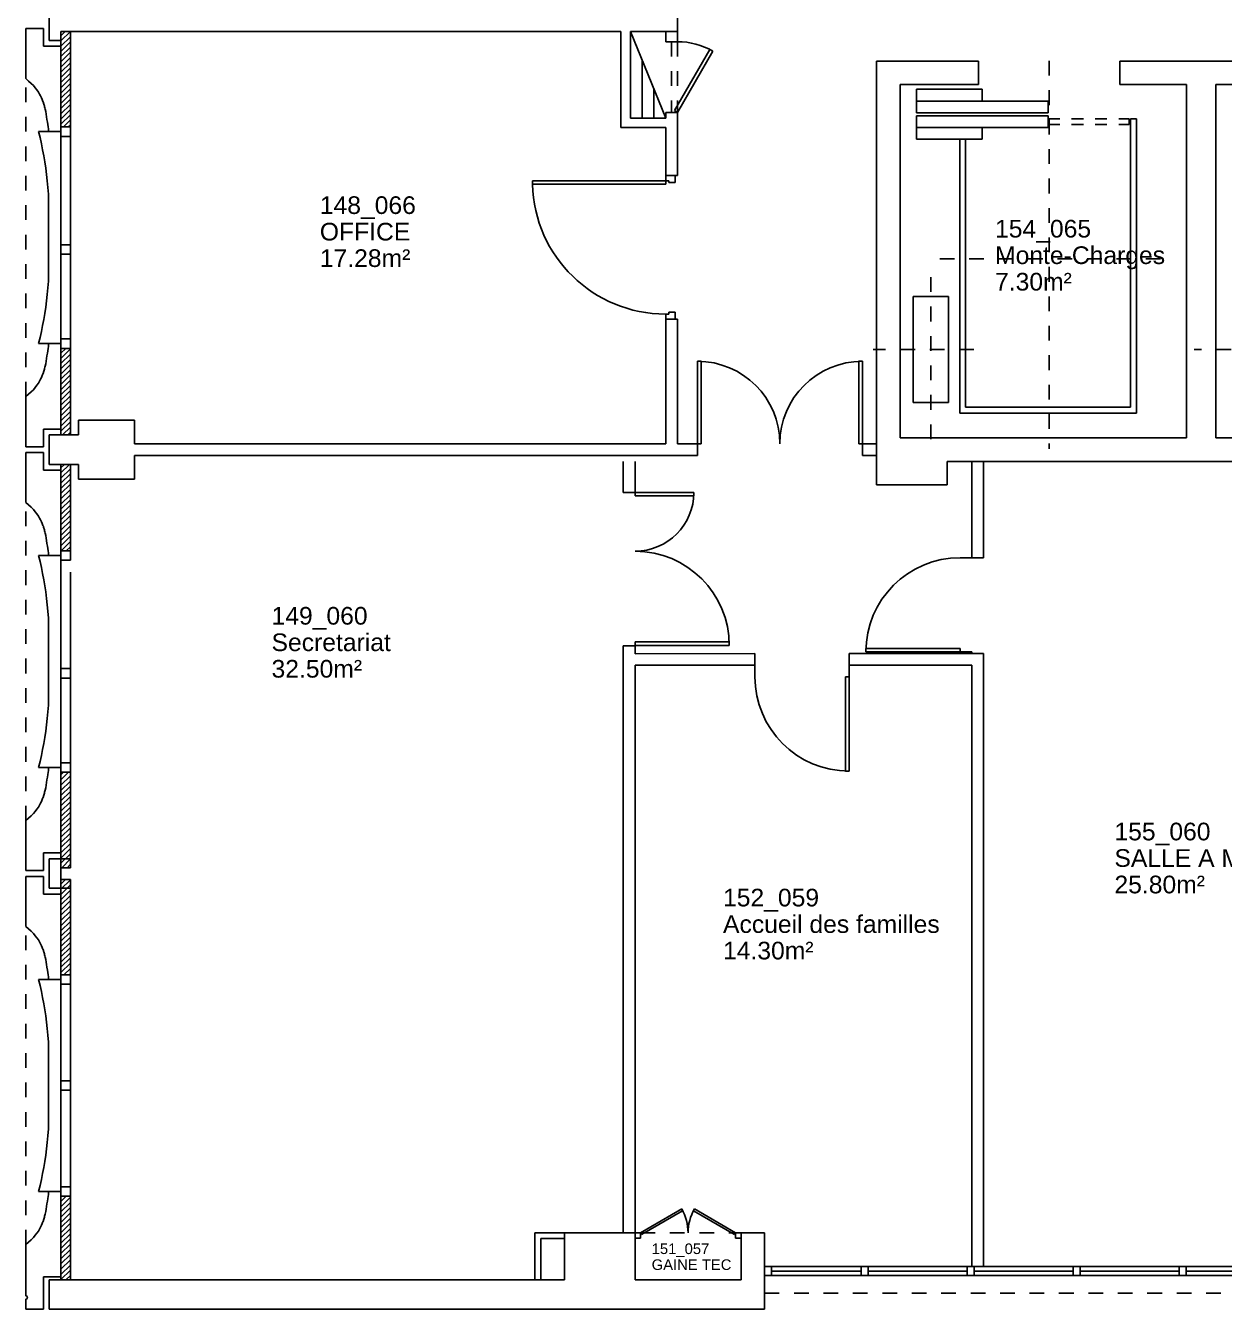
# Model space of a CAD drawing. Header units: millimetres. Extents: x -3.6 to 68.3, y -13.9 to 59.5.
# Drawn here: x 0 to 10.18, y 0 to 10.9 of the extents above; entities that cross this region are included whole.
import ezdxf

# ---------------------------------------------------------------- set-up
doc = ezdxf.new("R2010")
doc.units = ezdxf.units.MM
doc.linetypes.add('CACHÉ', pattern=[0.25, 0.125, -0.125])
doc.linetypes.add('POINTILLÉS', pattern=[0.1, 0.05, -0.05])
for name, color, linetype in [('002 poteaux', 7, 'Continuous'), ('003 murs porteurs', 7, 'Continuous'), ('003 porte', 7, 'Continuous'), ('004 cloisons', 7, 'Continuous'), ('004 isolation', 8, 'Continuous'), ('005 Portes', 7, 'Continuous'), ('007 Fenêtre', 7, 'Continuous'), ('A_Etiqu_Local', 7, 'Continuous')]:
    doc.layers.add(name, color=color, linetype=linetype)
doc.styles.add('Attribut', font='arial.ttf')

# ---------------------------------------------------------------- blocks, each defined once
blk = doc.blocks.new('A_Etiqu_Local')
at = {"style": 'Attribut', "flags": 1}
for tag, p in [('CODE_HOPITAL', (-0.446, 1.632)), ('CODE_SITE', (-0.446, 1.407)), ('CODE_BATIMENT', (-0.446, 1.182)), ('CODE_SECTEUR', (-0.446, 0.957)), ('CODE_ETAGE', (-0.446, 0.732)), ('NOM_NORMALISE', (-0.446, -0.843)), ('SECTEUR_ACTIVITE', (-0.446, -1.068)), ('SOUS_SECTEUR_ACTIVITE', (-0.446, -1.293)), ('VOLUME', (-0.446, -1.518)), ('SERVICE', (-0.446, -1.743)), ('CODE_UG', (-0.446, -1.968)), ('CODE_UA', (-0.446, -2.193)), ('CODE_POLE', (-0.446, -2.418)), ('OCCUPANT_EXTERNE', (-0.446, -2.643)), ('DISPONIBILITE', (-0.446, -2.868)), ('ACCES_HANDICAPES', (-0.446, -3.093)), ('NATURE_SOL', (-0.446, -3.318)), ('RISQUE_LABORATOIRE', (-0.446, -3.543)), ('AMIANTE', (-0.446, -3.768))]:
    blk.add_attdef(tag, p, '', height=0.15, dxfattribs=at)
at = {"layer": 'A_Etiqu_Local', "style": 'Attribut'}
for tag, p in [('CODE_PIECE', (-0.446, 0.282)), ('NOM_USAGE', (-0.446, 0.057)), ('SURFACE', (-0.446, -0.168))]:
    blk.add_attdef(tag, p, '', height=0.15, dxfattribs=at)

msp = doc.modelspace()

# ---------------------------------------------------------------- linework, layer by layer
at = {"layer": '002 poteaux', "color": 8, "linetype": 'Continuous'}
for p, q in [((0.45, 7.55), (0.45, 7.425)), ((0.925, 7.55), (0.45, 7.55)), ((0.925, 7.35), (0.925, 7.55)), ((0.2, 7.175), (0.2, 7.425)), ((0.2, 7.425), (0.45, 7.425)), ((0.925, 7.05), (0.925, 7.25)), ((0.2, 7.175), (0.45, 7.175)), ((0.45, 7.05), (0.45, 7.175)), ((0.45, 7.05), (0.925, 7.05))]:
    msp.add_line(p, q, dxfattribs=at)
at = {"layer": '003 murs porteurs', "color": 8, "linetype": 'Continuous'}
for p, q in [((0.2, 10.775), (0.2, 11.025)), ((0.3, 10.85), (0.3, 10.775)), ((0.3, 10.775), (0.2, 10.775)), ((7.225, 10.6), (7.225, 7.1)), ((8.092, 10.6), (7.225, 10.6)), ((8.092, 10.4), (8.092, 10.6)), ((10.775, 10.6), (9.292, 10.6)), ((9.292, 10.6), (9.292, 10.4)), ((7.425, 10.4), (7.425, 7.4)), ((8.092, 10.4), (7.425, 10.4)), ((7.565, 10.16), (7.565, 10.36)), ((7.565, 10.36), (8.124, 10.36)), ((8.124, 10.26), (8.124, 10.36)), ((9.858, 10.4), (9.292, 10.4)), ((9.858, 10.4), (9.858, 7.4)), ((10.108, 10.4), (10.108, 7.4)), ((10.775, 10.4), (10.108, 10.4)), ((7.565, 10.26), (8.682, 10.26)), ((8.682, 10.26), (8.682, 10.16)), ((8.682, 10.16), (7.565, 10.16)), ((8.682, 10.135), (7.565, 10.135)), ((7.565, 10.135), (7.565, 9.935)), ((7.565, 10.035), (8.682, 10.035)), ((8.124, 10.035), (8.124, 9.935)), ((8.682, 10.035), (8.682, 10.135)), ((8.682, 10.06), (8.682, 10.11)), ((9.382, 10.06), (9.382, 10.11)), ((9.382, 10.11), (9.432, 10.11)), ((9.382, 10.06), (9.382, 7.66)), ((9.432, 10.11), (9.432, 7.61)), ((7.565, 9.935), (8.124, 9.935)), ((7.932, 9.935), (7.982, 9.935)), ((7.932, 7.61), (7.932, 9.935)), ((7.982, 7.66), (7.982, 9.935)), ((7.536, 7.7), (7.536, 8.6)), ((7.536, 8.6), (7.836, 8.6)), ((7.836, 8.6), (7.836, 7.7)), ((7.836, 7.7), (7.536, 7.7)), ((9.382, 7.66), (7.982, 7.66)), ((9.432, 7.61), (7.932, 7.61)), ((9.858, 7.4), (7.425, 7.4)), ((12.542, 7.4), (10.108, 7.4)), ((7.225, 7.2), (7.225, 7)), ((7.825, 7.2), (7.825, 7)), ((9.725, 7.2), (7.825, 7.2)), ((12.086, 7.2), (9.725, 7.2)), ((7.825, 7), (7.225, 7)), ((0.2, 3.825), (0.3, 3.825)), ((0.2, 3.575), (0.2, 3.825)), ((0.3, 3.575), (0.3, 3.825)), ((0.2, 3.575), (0.2, 3.675)), ((0.2, 3.575), (0.3, 3.575)), ((4.575, 0.65), (4.325, 0.65)), ((4.325, 0.65), (4.325, 0.25)), ((4.375, 0.6), (4.375, 0.25)), ((4.575, 0.6), (4.375, 0.6)), ((5.175, 0.65), (4.575, 0.65)), ((4.575, 0.25), (4.575, 0.65)), ((5.175, 0.25), (5.175, 0.65)), ((6.275, 0.65), (6.075, 0.65)), ((6.075, 0.25), (6.075, 0.65)), ((6.275, 0), (6.275, 0.65)), ((0.2, 0.25), (4.575, 0.25)), ((0.2, 0), (0.2, 0.25)), ((6.075, 0.25), (5.175, 0.25)), ((0.2, 0), (6.275, 0))]:
    msp.add_line(p, q, dxfattribs=at)
at = {"layer": '003 murs porteurs', "color": 8, "linetype": 'CACHÉ'}
for p, q in [((8.692, 10.601), (8.692, 7.306)), ((0, 7.75), (0, 10.45)), ((9.638, 8.92), (7.67, 8.92)), ((7.686, 8.764), (7.686, 7.384)), ((8.053, 8.15), (7.196, 8.15)), ((10.736, 8.15), (9.924, 8.15)), ((0, 4.15), (0, 6.85)), ((0, 0.55), (0, 3.25)), ((6.275, 0.137), (13.275, 0.137))]:
    msp.add_line(p, q, dxfattribs=at)
at = {"layer": '003 murs porteurs', "color": 8, "linetype": 'POINTILLÉS'}
for p, q in [((8.682, 10.11), (9.372, 10.11)), ((8.682, 10.06), (9.372, 10.06)), ((9.372, 10.06), (9.372, 10.11))]:
    msp.add_line(p, q, dxfattribs=at)
at = {"layer": '003 porte', "color": 8, "linetype": 'CACHÉ'}
for p, q in [((5.485, 10.764), (5.485, 10.164)), ((5.535, 10.764), (5.535, 10.164)), ((5.221, 0.65), (6.029, 0.65))]:
    msp.add_line(p, q, dxfattribs=at)
at = {"layer": '003 porte', "color": 8, "linetype": 'Continuous'}
for p, q in [((5.809, 10.699), (5.509, 10.179)), ((5.535, 10.164), (5.835, 10.684)), ((5.835, 10.684), (5.809, 10.699)), ((5.509, 10.179), (5.535, 10.164)), ((5.515, 9.627), (5.435, 9.627)), ((5.435, 9.627), (5.435, 9.583)), ((5.515, 9.627), (5.515, 9.567)), ((5.435, 9.583), (4.303, 9.583)), ((4.303, 9.553), (4.303, 9.583)), ((5.435, 9.553), (4.303, 9.553)), ((5.435, 9.583), (5.463, 9.583)), ((5.435, 9.553), (5.435, 9.583)), ((5.463, 9.583), (5.463, 9.567)), ((5.463, 9.567), (5.515, 9.567)), ((5.435, 8.451), (5.463, 8.451)), ((5.435, 8.407), (5.435, 8.451)), ((5.515, 8.407), (5.435, 8.407)), ((5.463, 8.467), (5.515, 8.467)), ((5.463, 8.451), (5.463, 8.467)), ((5.515, 8.407), (5.515, 8.467)), ((5.705, 7.35), (5.705, 8.05)), ((5.705, 8.05), (5.735, 8.05)), ((5.735, 8.05), (5.735, 7.35)), ((7.105, 8.05), (7.075, 8.05)), ((7.075, 8.05), (7.075, 7.35)), ((7.105, 7.35), (7.105, 8.05)), ((5.305, 7.35), (5.335, 7.35)), ((5.735, 7.35), (5.705, 7.35)), ((7.075, 7.35), (7.105, 7.35)), ((5.175, 6.907), (5.175, 6.937)), ((5.175, 6.937), (5.675, 6.937)), ((5.175, 6.907), (5.175, 6.937)), ((5.675, 6.907), (5.175, 6.907)), ((5.675, 6.937), (5.675, 6.907)), ((5.175, 5.667), (5.975, 5.667)), ((5.175, 5.637), (5.175, 5.667)), ((5.175, 5.667), (5.975, 5.667)), ((5.175, 5.637), (5.175, 5.667)), ((5.175, 5.665), (5.175, 5.635)), ((5.975, 5.637), (5.175, 5.637)), ((5.975, 5.637), (5.175, 5.637)), ((5.975, 5.667), (5.975, 5.637)), ((5.975, 5.667), (5.975, 5.637)), ((7.135, 5.582), (7.135, 5.612)), ((7.135, 5.612), (7.935, 5.612)), ((7.935, 5.582), (7.135, 5.582)), ((7.935, 5.612), (7.935, 5.582)), ((6.963, 4.57), (6.963, 5.37)), ((6.963, 5.37), (6.993, 5.37)), ((6.993, 5.37), (6.993, 4.57)), ((6.993, 4.57), (6.963, 4.57)), ((5.175, 0.603), (5.175, 0.65)), ((5.175, 0.65), (5.221, 0.65)), ((5.221, 0.603), (5.175, 0.603)), ((5.221, 0.65), (5.221, 0.603)), ((6.029, 0.603), (6.029, 0.65)), ((6.029, 0.65), (6.075, 0.65)), ((6.075, 0.603), (6.029, 0.603)), ((6.075, 0.65), (6.075, 0.603))]:
    msp.add_line(p, q, dxfattribs=at)
for centre, radius, start, end in [((5.535, 10.164), 0.6, 60, 90), ((5.435, 9.583), 1.132, 181.5186, 270), ((5.705, 7.35), 0.7, 0, 90), ((7.105, 7.35), 0.7, 90, 180), ((5.175, 6.937), 0.5, 270, 360), ((5.175, 5.637), 0.8, 0, 90), ((5.175, 5.637), 0.8, 0, 90), ((7.935, 5.582), 0.8, 90, 180), ((6.993, 5.37), 0.8, 180, 270)]:
    msp.add_arc(centre, radius, start, end, dxfattribs=at)
at = {"layer": '004 cloisons', "color": 8, "linetype": 'Continuous'}
for p, q in [((5.535, 10.764), (5.535, 12.33)), ((0.15, 10.875), (0, 10.875)), ((0, 10.875), (0, 10.45)), ((0.15, 10.725), (0.15, 10.875)), ((5.055, 10.85), (0.3, 10.85)), ((5.055, 10.034), (5.055, 10.85)), ((5.135, 10.114), (5.135, 10.85)), ((5.135, 10.85), (5.435, 10.114)), ((5.535, 10.85), (5.135, 10.85)), ((5.435, 10.764), (5.435, 10.85)), ((0.15, 10.725), (0.3, 10.725)), ((0.3, 10), (0.3, 10.725)), ((5.435, 10.764), (5.535, 10.764)), ((5.235, 10.605), (5.235, 10.114)), ((0, 10.45), (0.025, 10.43)), ((0.025, 10.43), (0.047, 10.41)), ((0.047, 10.41), (0.066, 10.391)), ((0.066, 10.391), (0.082, 10.372)), ((0.082, 10.372), (0.096, 10.354)), ((5.335, 10.364), (5.335, 10.114)), ((0.096, 10.354), (0.108, 10.336)), ((0.108, 10.336), (0.118, 10.319)), ((0.118, 10.319), (0.127, 10.303)), ((0.127, 10.303), (0.134, 10.287)), ((0.134, 10.287), (0.141, 10.272)), ((0.141, 10.272), (0.144, 10.264)), ((0.144, 10.264), (0.147, 10.257)), ((0.147, 10.257), (0.15, 10.249)), ((0.15, 10.249), (0.152, 10.242)), ((0.152, 10.242), (0.155, 10.234)), ((0.155, 10.234), (0.157, 10.226)), ((0.157, 10.226), (0.159, 10.218)), ((0.159, 10.218), (0.161, 10.21)), ((0.161, 10.21), (0.164, 10.201)), ((0.164, 10.201), (0.166, 10.191)), ((0.166, 10.191), (0.17, 10.171)), ((0.17, 10.171), (0.174, 10.149)), ((0.174, 10.149), (0.178, 10.127)), ((5.435, 10.164), (5.535, 10.164)), ((5.435, 10.114), (5.435, 10.164)), ((5.535, 9.627), (5.535, 10.164)), ((0.178, 10.127), (0.181, 10.104)), ((0.181, 10.104), (0.185, 10.081)), ((0.185, 10.081), (0.188, 10.06)), ((0.188, 10.06), (0.191, 10.041)), ((0.191, 10.041), (0.193, 10.024)), ((0.38, 10.04), (0.3, 10.04)), ((0.3, 10.04), (0.3, 9.96)), ((0.38, 9.96), (0.38, 10.04)), ((5.055, 10.034), (5.435, 10.034)), ((5.135, 10.114), (5.435, 10.114)), ((5.435, 9.627), (5.435, 10.034)), ((0.3, 10), (0.11, 10)), ((0.11, 10), (0.122, 9.949)), ((0.122, 9.949), (0.134, 9.898)), ((0.193, 10.024), (0.195, 10.01)), ((0.195, 10.01), (0.197, 10)), ((0.2, 10), (0.3, 10)), ((0.3, 8.2), (0.3, 10)), ((0.3, 9.96), (0.38, 9.96)), ((0.134, 9.898), (0.144, 9.847)), ((0.144, 9.847), (0.154, 9.795)), ((0.154, 9.795), (0.162, 9.743)), ((0.162, 9.743), (0.17, 9.691)), ((0.17, 9.691), (0.177, 9.637)), ((0.177, 9.637), (0.183, 9.583)), ((5.535, 9.627), (5.435, 9.627)), ((0.183, 9.583), (0.188, 9.527)), ((0.188, 9.527), (0.193, 9.469)), ((0.193, 9.469), (0.193, 9)), ((0.193, 8.731), (0.193, 9)), ((0.188, 8.673), (0.193, 8.731)), ((0.177, 8.563), (0.183, 8.617)), ((0.183, 8.617), (0.188, 8.673)), ((0.162, 8.456), (0.17, 8.509)), ((0.17, 8.509), (0.177, 8.563)), ((0.144, 8.353), (0.154, 8.405)), ((0.154, 8.405), (0.162, 8.456)), ((5.435, 7.35), (5.435, 8.407)), ((5.535, 8.407), (5.435, 8.407)), ((5.535, 7.35), (5.535, 8.407)), ((0.122, 8.251), (0.134, 8.302)), ((0.134, 8.302), (0.144, 8.353)), ((0.11, 8.2), (0.122, 8.251)), ((0.11, 8.2), (0.3, 8.2)), ((0.191, 8.159), (0.193, 8.176)), ((0.193, 8.176), (0.195, 8.19)), ((0.195, 8.19), (0.197, 8.2)), ((0.2, 8.2), (0.3, 8.2)), ((0.38, 8.24), (0.3, 8.24)), ((0.3, 8.24), (0.3, 8.16)), ((0.3, 8.2), (0.3, 7.475)), ((0.38, 8.16), (0.38, 8.24)), ((0.174, 8.051), (0.178, 8.073)), ((0.178, 8.073), (0.181, 8.096)), ((0.181, 8.096), (0.185, 8.119)), ((0.185, 8.119), (0.188, 8.14)), ((0.188, 8.14), (0.191, 8.159)), ((0.3, 8.16), (0.38, 8.16)), ((0.15, 7.951), (0.152, 7.958)), ((0.152, 7.958), (0.155, 7.966)), ((0.155, 7.966), (0.157, 7.974)), ((0.157, 7.974), (0.159, 7.982)), ((0.159, 7.982), (0.161, 7.99)), ((0.161, 7.99), (0.164, 7.999)), ((0.164, 7.999), (0.166, 8.009)), ((0.166, 8.009), (0.17, 8.029)), ((0.17, 8.029), (0.174, 8.051)), ((0.096, 7.846), (0.108, 7.864)), ((0.108, 7.864), (0.118, 7.881)), ((0.118, 7.881), (0.127, 7.897)), ((0.127, 7.897), (0.134, 7.913)), ((0.134, 7.913), (0.141, 7.928)), ((0.141, 7.928), (0.144, 7.936)), ((0.144, 7.936), (0.147, 7.943)), ((0.147, 7.943), (0.15, 7.951)), ((0, 7.75), (0.025, 7.77)), ((0, 7.325), (0, 7.75)), ((0.025, 7.77), (0.047, 7.79)), ((0.047, 7.79), (0.066, 7.809)), ((0.066, 7.809), (0.082, 7.828)), ((0.082, 7.828), (0.096, 7.846)), ((0.15, 7.475), (0.3, 7.475)), ((0.15, 7.475), (0.15, 7.325)), ((0.15, 7.325), (0, 7.325)), ((0.925, 7.35), (5.305, 7.35)), ((5.335, 7.35), (5.435, 7.35)), ((5.535, 7.35), (5.705, 7.35)), ((5.705, 7.35), (5.705, 7.25)), ((7.105, 7.35), (7.105, 7.25)), ((7.105, 7.35), (7.105, 7.25)), ((7.105, 7.35), (7.225, 7.35)), ((0.15, 7.275), (0, 7.275)), ((0, 7.275), (0, 6.85)), ((0.15, 7.125), (0.15, 7.275)), ((5.335, 7.25), (0.925, 7.25)), ((5.075, 6.937), (5.075, 7.2)), ((5.175, 6.937), (5.175, 7.2)), ((5.175, 7.2), (5.175, 6.937)), ((5.705, 7.25), (5.335, 7.25)), ((7.225, 7.25), (7.105, 7.25)), ((8.035, 6.382), (8.035, 7.2)), ((8.135, 6.382), (8.135, 7.2)), ((0.15, 7.125), (0.3, 7.125)), ((0.3, 6.4), (0.3, 7.125)), ((5.175, 6.937), (5.075, 6.937)), ((5.175, 6.937), (5.125, 6.937)), ((0, 6.85), (0.025, 6.83)), ((0.025, 6.83), (0.047, 6.81)), ((0.047, 6.81), (0.066, 6.791)), ((0.066, 6.791), (0.082, 6.772)), ((0.082, 6.772), (0.096, 6.754)), ((0.096, 6.754), (0.108, 6.736)), ((0.108, 6.736), (0.118, 6.719)), ((0.118, 6.719), (0.127, 6.703)), ((0.127, 6.703), (0.134, 6.687)), ((0.134, 6.687), (0.141, 6.672)), ((0.141, 6.672), (0.144, 6.664)), ((0.144, 6.664), (0.147, 6.657)), ((0.147, 6.657), (0.15, 6.649)), ((0.15, 6.649), (0.152, 6.642)), ((0.152, 6.642), (0.155, 6.634)), ((0.155, 6.634), (0.157, 6.626)), ((0.157, 6.626), (0.159, 6.618)), ((0.159, 6.618), (0.161, 6.61)), ((0.161, 6.61), (0.164, 6.601)), ((0.164, 6.601), (0.166, 6.591)), ((0.166, 6.591), (0.17, 6.571)), ((0.17, 6.571), (0.174, 6.549)), ((0.174, 6.549), (0.178, 6.527)), ((0.178, 6.527), (0.181, 6.504)), ((0.181, 6.504), (0.185, 6.481)), ((0.185, 6.481), (0.188, 6.46)), ((0.188, 6.46), (0.191, 6.441)), ((0.191, 6.441), (0.193, 6.424)), ((0.38, 6.44), (0.3, 6.44)), ((0.3, 6.44), (0.3, 6.36)), ((0.38, 6.36), (0.38, 6.44)), ((0.3, 6.4), (0.11, 6.4)), ((0.11, 6.4), (0.122, 6.349)), ((0.122, 6.349), (0.134, 6.298)), ((0.193, 6.424), (0.195, 6.41)), ((0.195, 6.41), (0.197, 6.4)), ((0.2, 6.4), (0.3, 6.4)), ((0.3, 4.6), (0.3, 6.4)), ((0.3, 6.36), (0.38, 6.36)), ((8.035, 6.382), (7.935, 6.382)), ((8.035, 6.382), (8.135, 6.382)), ((0.134, 6.298), (0.144, 6.247)), ((0.144, 6.247), (0.154, 6.195)), ((0.154, 6.195), (0.162, 6.143)), ((0.162, 6.143), (0.17, 6.091)), ((0.17, 6.091), (0.177, 6.037)), ((0.177, 6.037), (0.183, 5.983)), ((0.183, 5.983), (0.188, 5.927)), ((0.188, 5.927), (0.193, 5.869)), ((0.193, 5.869), (0.193, 5.4)), ((5.175, 5.635), (5.075, 5.635)), ((5.075, 5.57), (5.075, 5.635)), ((5.075, 0.65), (5.075, 5.57)), ((5.175, 5.635), (5.175, 5.567)), ((5.175, 5.567), (6.193, 5.57)), ((6.193, 5.47), (6.193, 5.57)), ((6.993, 5.47), (6.993, 5.57)), ((6.993, 5.57), (8.135, 5.57)), ((7.935, 5.582), (8.035, 5.582)), ((8.035, 5.582), (8.035, 5.57)), ((8.135, 5.57), (8.135, 0.362)), ((5.175, 0.65), (5.175, 5.47)), ((5.175, 5.47), (6.193, 5.47)), ((6.193, 5.47), (6.193, 5.37)), ((6.993, 5.37), (6.993, 5.47)), ((6.993, 5.47), (8.035, 5.47)), ((8.035, 5.47), (8.035, 0.362)), ((0.193, 5.131), (0.193, 5.4)), ((0.38, 5.44), (0.3, 5.44)), ((0.3, 5.44), (0.3, 5.36)), ((0.3, 5.36), (0.38, 5.36)), ((0.38, 5.36), (0.38, 5.44)), ((0.188, 5.073), (0.193, 5.131)), ((0.177, 4.963), (0.183, 5.017)), ((0.183, 5.017), (0.188, 5.073)), ((0.162, 4.856), (0.17, 4.909)), ((0.17, 4.909), (0.177, 4.963)), ((0.144, 4.753), (0.154, 4.805)), ((0.154, 4.805), (0.162, 4.856)), ((0.122, 4.651), (0.134, 4.702)), ((0.134, 4.702), (0.144, 4.753)), ((0.11, 4.6), (0.122, 4.651)), ((0.11, 4.6), (0.3, 4.6)), ((0.193, 4.576), (0.195, 4.59)), ((0.195, 4.59), (0.197, 4.6)), ((0.2, 4.6), (0.3, 4.6)), ((0.38, 4.64), (0.3, 4.64)), ((0.3, 4.64), (0.3, 4.56)), ((0.3, 4.6), (0.3, 3.875)), ((0.38, 4.56), (0.38, 4.64)), ((0.174, 4.451), (0.178, 4.473)), ((0.178, 4.473), (0.181, 4.496)), ((0.181, 4.496), (0.185, 4.519)), ((0.185, 4.519), (0.188, 4.54)), ((0.188, 4.54), (0.191, 4.559)), ((0.191, 4.559), (0.193, 4.576)), ((0.3, 4.56), (0.38, 4.56)), ((0.152, 4.358), (0.155, 4.366)), ((0.155, 4.366), (0.157, 4.374)), ((0.157, 4.374), (0.159, 4.382)), ((0.159, 4.382), (0.161, 4.39)), ((0.161, 4.39), (0.164, 4.399)), ((0.164, 4.399), (0.166, 4.409)), ((0.166, 4.409), (0.17, 4.429)), ((0.17, 4.429), (0.174, 4.451)), ((0.096, 4.246), (0.108, 4.264)), ((0.108, 4.264), (0.118, 4.281)), ((0.118, 4.281), (0.127, 4.297)), ((0.127, 4.297), (0.134, 4.313)), ((0.134, 4.313), (0.141, 4.328)), ((0.141, 4.328), (0.144, 4.336)), ((0.144, 4.336), (0.147, 4.343)), ((0.147, 4.343), (0.15, 4.351)), ((0.15, 4.351), (0.152, 4.358)), ((0, 4.15), (0.025, 4.17)), ((0, 3.725), (0, 4.15)), ((0.025, 4.17), (0.047, 4.19)), ((0.047, 4.19), (0.066, 4.209)), ((0.066, 4.209), (0.082, 4.228)), ((0.082, 4.228), (0.096, 4.246)), ((0.15, 3.875), (0.3, 3.875)), ((0.15, 3.875), (0.15, 3.725)), ((0.15, 3.725), (0, 3.725)), ((0.15, 3.675), (0, 3.675)), ((0, 3.675), (0, 3.25)), ((0.15, 3.525), (0.15, 3.675)), ((0.15, 3.525), (0.3, 3.525)), ((0.3, 2.8), (0.3, 3.525)), ((0, 3.25), (0.025, 3.23)), ((0.025, 3.23), (0.047, 3.21)), ((0.047, 3.21), (0.066, 3.191)), ((0.066, 3.191), (0.082, 3.172)), ((0.082, 3.172), (0.096, 3.154)), ((0.096, 3.154), (0.108, 3.136)), ((0.108, 3.136), (0.118, 3.119)), ((0.118, 3.119), (0.127, 3.103)), ((0.127, 3.103), (0.134, 3.087)), ((0.134, 3.087), (0.141, 3.072)), ((0.141, 3.072), (0.144, 3.064)), ((0.144, 3.064), (0.147, 3.057)), ((0.147, 3.057), (0.15, 3.049)), ((0.15, 3.049), (0.152, 3.042)), ((0.152, 3.042), (0.155, 3.034)), ((0.155, 3.034), (0.157, 3.026)), ((0.157, 3.026), (0.159, 3.018)), ((0.159, 3.018), (0.161, 3.01)), ((0.161, 3.01), (0.164, 3.001)), ((0.164, 3.001), (0.166, 2.991)), ((0.166, 2.991), (0.17, 2.971)), ((0.17, 2.971), (0.174, 2.949)), ((0.174, 2.949), (0.178, 2.927)), ((0.178, 2.927), (0.181, 2.904)), ((0.181, 2.904), (0.185, 2.881)), ((0.185, 2.881), (0.188, 2.86)), ((0.188, 2.86), (0.191, 2.841)), ((0.191, 2.841), (0.193, 2.824)), ((0.38, 2.84), (0.3, 2.84)), ((0.3, 2.84), (0.3, 2.76)), ((0.38, 2.76), (0.38, 2.84)), ((0.3, 2.8), (0.11, 2.8)), ((0.11, 2.8), (0.122, 2.749)), ((0.122, 2.749), (0.134, 2.698)), ((0.193, 2.824), (0.195, 2.81)), ((0.195, 2.81), (0.197, 2.8)), ((0.2, 2.8), (0.3, 2.8)), ((0.3, 1), (0.3, 2.8)), ((0.3, 2.76), (0.38, 2.76)), ((0.134, 2.698), (0.144, 2.647)), ((0.144, 2.647), (0.154, 2.595)), ((0.154, 2.595), (0.162, 2.543)), ((0.162, 2.543), (0.17, 2.491)), ((0.17, 2.491), (0.177, 2.437)), ((0.177, 2.437), (0.183, 2.383)), ((0.183, 2.383), (0.188, 2.327)), ((0.188, 2.327), (0.193, 2.269)), ((0.193, 2.269), (0.193, 1.8)), ((0.38, 1.94), (0.3, 1.94)), ((0.3, 1.94), (0.3, 1.86)), ((0.3, 1.86), (0.38, 1.86)), ((0.38, 1.86), (0.38, 1.94)), ((0.193, 1.531), (0.193, 1.8)), ((0.188, 1.473), (0.193, 1.531)), ((0.177, 1.363), (0.183, 1.417)), ((0.183, 1.417), (0.188, 1.473)), ((0.162, 1.256), (0.17, 1.309)), ((0.17, 1.309), (0.177, 1.363)), ((0.144, 1.153), (0.154, 1.205)), ((0.154, 1.205), (0.162, 1.256)), ((0.122, 1.051), (0.134, 1.102)), ((0.134, 1.102), (0.144, 1.153)), ((0.11, 1), (0.122, 1.051)), ((0.11, 1), (0.3, 1)), ((0.193, 0.976), (0.195, 0.99)), ((0.195, 0.99), (0.197, 1)), ((0.2, 1), (0.3, 1)), ((0.38, 1.04), (0.3, 1.04)), ((0.3, 1.04), (0.3, 0.96)), ((0.3, 1), (0.3, 0.275)), ((0.38, 0.96), (0.38, 1.04)), ((0.174, 0.851), (0.178, 0.873)), ((0.178, 0.873), (0.181, 0.896)), ((0.181, 0.896), (0.185, 0.919)), ((0.185, 0.919), (0.188, 0.94)), ((0.188, 0.94), (0.191, 0.959)), ((0.191, 0.959), (0.193, 0.976)), ((0.3, 0.96), (0.38, 0.96)), ((0.152, 0.758), (0.155, 0.766)), ((0.155, 0.766), (0.157, 0.774)), ((0.157, 0.774), (0.159, 0.782)), ((0.159, 0.782), (0.161, 0.79)), ((0.161, 0.79), (0.164, 0.799)), ((0.164, 0.799), (0.166, 0.809)), ((0.166, 0.809), (0.17, 0.829)), ((0.17, 0.829), (0.174, 0.851)), ((0.096, 0.646), (0.108, 0.664)), ((0.108, 0.664), (0.118, 0.681)), ((0.118, 0.681), (0.127, 0.697)), ((0.127, 0.697), (0.134, 0.713)), ((0.134, 0.713), (0.141, 0.728)), ((0.141, 0.728), (0.144, 0.736)), ((0.144, 0.736), (0.147, 0.743)), ((0.147, 0.743), (0.15, 0.751)), ((0.15, 0.751), (0.152, 0.758)), ((0, 0.55), (0.025, 0.57)), ((0, 0.115), (0, 0.55)), ((0.025, 0.57), (0.047, 0.59)), ((0.047, 0.59), (0.066, 0.609)), ((0.066, 0.609), (0.082, 0.628)), ((0.082, 0.628), (0.096, 0.646)), ((0.15, 0.275), (0.3, 0.275)), ((0.15, 0.275), (0.15, 0)), ((0, 0), (0, 0.085)), ((0.15, 0), (0, 0))]:
    msp.add_line(p, q, dxfattribs=at)
msp.add_arc((0, 0.1), 0.015, 270, 90, dxfattribs=at)
at = {"layer": '004 isolation', "color": 8, "linetype": 'Continuous'}
for p, q in [((0.336, 10.85), (0.3, 10.815)), ((0.3, 10.77), (0.38, 10.85)), ((0.3, 10.04), (0.3, 10.85)), ((0.3, 10.85), (0.38, 10.85)), ((0.3, 10.04), (0.3, 10.85)), ((0.3, 10.85), (0.38, 10.85)), ((0.38, 10.85), (0.3, 10.85)), ((0.3, 10.85), (0.3, 10.04)), ((0.38, 10.806), (0.3, 10.726)), ((0.38, 10.85), (0.38, 10.04)), ((0.38, 10.85), (0.38, 10.04)), ((0.38, 10.04), (0.38, 10.85)), ((0.3, 10.682), (0.38, 10.762)), ((0.38, 10.718), (0.3, 10.638)), ((0.3, 10.594), (0.38, 10.674)), ((0.38, 10.629), (0.3, 10.549)), ((0.3, 10.505), (0.38, 10.585)), ((0.38, 10.541), (0.3, 10.461)), ((0.3, 10.417), (0.38, 10.497)), ((0.38, 10.453), (0.3, 10.373)), ((0.3, 10.328), (0.38, 10.408)), ((0.38, 10.364), (0.3, 10.284)), ((0.3, 10.24), (0.38, 10.32)), ((0.38, 10.276), (0.3, 10.196)), ((0.3, 10.152), (0.38, 10.232)), ((0.38, 10.187), (0.3, 10.107)), ((0.3, 10.063), (0.38, 10.143)), ((0.38, 10.04), (0.3, 10.04)), ((0.38, 10.04), (0.3, 10.04)), ((0.3, 10.04), (0.38, 10.04)), ((0.38, 10.099), (0.321, 10.04)), ((0.365, 10.04), (0.38, 10.055)), ((0.341, 8.16), (0.3, 8.119)), ((0.3, 7.425), (0.3, 8.16)), ((0.3, 8.16), (0.38, 8.16)), ((0.3, 7.425), (0.3, 8.16)), ((0.3, 8.16), (0.38, 8.16)), ((0.38, 8.16), (0.3, 8.16)), ((0.3, 8.16), (0.3, 7.425)), ((0.3, 8.075), (0.38, 8.155)), ((0.38, 8.11), (0.3, 8.03)), ((0.38, 8.16), (0.38, 7.425)), ((0.38, 8.16), (0.38, 7.425)), ((0.38, 7.425), (0.38, 8.16)), ((0.3, 7.986), (0.38, 8.066)), ((0.38, 8.022), (0.3, 7.942)), ((0.3, 7.898), (0.38, 7.978)), ((0.38, 7.934), (0.3, 7.854)), ((0.3, 7.809), (0.38, 7.889)), ((0.38, 7.845), (0.3, 7.765)), ((0.3, 7.721), (0.38, 7.801)), ((0.38, 7.757), (0.3, 7.677)), ((0.3, 7.633), (0.38, 7.713)), ((0.38, 7.668), (0.3, 7.588)), ((0.3, 7.544), (0.38, 7.624)), ((0.38, 7.58), (0.3, 7.5)), ((0.3, 7.456), (0.38, 7.536)), ((0.38, 7.425), (0.3, 7.425)), ((0.38, 7.425), (0.3, 7.425)), ((0.3, 7.425), (0.38, 7.425)), ((0.38, 7.492), (0.313, 7.425)), ((0.357, 7.425), (0.38, 7.447)), ((0.329, 7.175), (0.3, 7.146)), ((0.3, 7.102), (0.373, 7.175)), ((0.3, 6.44), (0.3, 7.175)), ((0.3, 7.175), (0.38, 7.175)), ((0.3, 6.44), (0.3, 7.175)), ((0.3, 7.175), (0.38, 7.175)), ((0.38, 7.175), (0.3, 7.175)), ((0.3, 7.175), (0.3, 6.44)), ((0.38, 7.138), (0.3, 7.058)), ((0.3, 7.014), (0.38, 7.094)), ((0.38, 7.175), (0.38, 6.44)), ((0.38, 7.175), (0.38, 6.44)), ((0.38, 6.44), (0.38, 7.175)), ((0.38, 7.05), (0.3, 6.97)), ((0.3, 6.926), (0.38, 7.006)), ((0.38, 6.961), (0.3, 6.881)), ((0.3, 6.837), (0.38, 6.917)), ((0.38, 6.873), (0.3, 6.793)), ((0.3, 6.749), (0.38, 6.829)), ((0.38, 6.785), (0.3, 6.705)), ((0.3, 6.66), (0.38, 6.74)), ((0.38, 6.696), (0.3, 6.616)), ((0.3, 6.572), (0.38, 6.652)), ((0.38, 6.608), (0.3, 6.528)), ((0.3, 6.484), (0.38, 6.564)), ((0.38, 6.44), (0.3, 6.44)), ((0.38, 6.44), (0.3, 6.44)), ((0.3, 6.44), (0.38, 6.44)), ((0.38, 6.519), (0.301, 6.44)), ((0.345, 6.44), (0.38, 6.475)), ((0.321, 4.56), (0.3, 4.539)), ((0.3, 4.495), (0.365, 4.56)), ((0.3, 3.75), (0.3, 4.56)), ((0.3, 4.56), (0.38, 4.56)), ((0.3, 3.75), (0.3, 4.56)), ((0.3, 4.56), (0.38, 4.56)), ((0.38, 4.56), (0.3, 4.56)), ((0.3, 4.56), (0.3, 3.825)), ((0.38, 4.531), (0.3, 4.451)), ((0.3, 4.406), (0.38, 4.486)), ((0.38, 4.56), (0.38, 3.75)), ((0.38, 4.56), (0.38, 3.75)), ((0.38, 3.825), (0.38, 4.56)), ((0.38, 4.442), (0.3, 4.362)), ((0.3, 4.318), (0.38, 4.398)), ((0.38, 4.354), (0.3, 4.274)), ((0.3, 4.23), (0.38, 4.31)), ((0.38, 4.265), (0.3, 4.185)), ((0.3, 4.141), (0.38, 4.221)), ((0.38, 4.177), (0.3, 4.097)), ((0.3, 4.053), (0.38, 4.133)), ((0.38, 4.089), (0.3, 4.009)), ((0.3, 3.965), (0.38, 4.044)), ((0.38, 4), (0.3, 3.92)), ((0.3, 3.876), (0.38, 3.956)), ((0.38, 3.912), (0.3, 3.832)), ((0.3, 3.788), (0.38, 3.868)), ((0.3, 3.825), (0.38, 3.825)), ((0.38, 3.824), (0.306, 3.75)), ((0.38, 3.75), (0.3, 3.75)), ((0.38, 3.75), (0.3, 3.75)), ((0.351, 3.75), (0.38, 3.779)), ((0.339, 3.65), (0.3, 3.611)), ((0.3, 2.84), (0.3, 3.65)), ((0.3, 3.65), (0.38, 3.65)), ((0.3, 2.84), (0.3, 3.65)), ((0.3, 3.65), (0.38, 3.65)), ((0.3, 3.567), (0.38, 3.647)), ((0.38, 3.603), (0.3, 3.523)), ((0.38, 3.65), (0.38, 2.84)), ((0.38, 3.65), (0.38, 2.84)), ((0.38, 3.575), (0.3, 3.575)), ((0.3, 3.575), (0.3, 2.84)), ((0.3, 3.478), (0.38, 3.558)), ((0.38, 3.514), (0.3, 3.434)), ((0.38, 2.84), (0.38, 3.575)), ((0.3, 3.39), (0.38, 3.47)), ((0.38, 3.426), (0.3, 3.346)), ((0.3, 3.302), (0.38, 3.382)), ((0.38, 3.337), (0.3, 3.257)), ((0.3, 3.213), (0.38, 3.293)), ((0.38, 3.249), (0.3, 3.169)), ((0.3, 3.125), (0.38, 3.205)), ((0.38, 3.161), (0.3, 3.081)), ((0.3, 3.036), (0.38, 3.116)), ((0.38, 3.072), (0.3, 2.992)), ((0.3, 2.948), (0.38, 3.028)), ((0.38, 2.984), (0.3, 2.904)), ((0.3, 2.86), (0.38, 2.94)), ((0.38, 2.84), (0.3, 2.84)), ((0.38, 2.84), (0.3, 2.84)), ((0.3, 2.84), (0.38, 2.84)), ((0.38, 2.895), (0.325, 2.84)), ((0.369, 2.84), (0.38, 2.851)), ((0.301, 0.96), (0.3, 0.959)), ((0.3, 0.915), (0.345, 0.96)), ((0.3, 0.25), (0.3, 0.96)), ((0.3, 0.96), (0.38, 0.96)), ((0.3, 0.25), (0.3, 0.96)), ((0.3, 0.96), (0.38, 0.96)), ((0.38, 0.96), (0.3, 0.96)), ((0.3, 0.96), (0.3, 0.25)), ((0.38, 0.951), (0.3, 0.871)), ((0.3, 0.827), (0.38, 0.907)), ((0.38, 0.96), (0.38, 0.25)), ((0.38, 0.96), (0.38, 0.25)), ((0.38, 0.25), (0.38, 0.96)), ((0.38, 0.863), (0.3, 0.783)), ((0.3, 0.738), (0.38, 0.818)), ((0.38, 0.774), (0.3, 0.694)), ((0.3, 0.65), (0.38, 0.73)), ((0.38, 0.686), (0.3, 0.606)), ((0.3, 0.562), (0.38, 0.642)), ((0.38, 0.597), (0.3, 0.517)), ((0.3, 0.473), (0.38, 0.553)), ((0.38, 0.509), (0.3, 0.429)), ((0.3, 0.385), (0.38, 0.465)), ((0.38, 0.421), (0.3, 0.341)), ((0.3, 0.296), (0.38, 0.376)), ((0.38, 0.332), (0.3, 0.252)), ((0.38, 0.25), (0.3, 0.25)), ((0.38, 0.25), (0.3, 0.25)), ((0.3, 0.25), (0.38, 0.25)), ((0.342, 0.25), (0.38, 0.288))]:
    msp.add_line(p, q, dxfattribs=at)
at = {"layer": '005 Portes', "color": 8, "linetype": 'Continuous'}
for p, q in [((5.175, 5.667), (5.975, 5.667)), ((5.175, 5.637), (5.175, 5.667)), ((5.975, 5.637), (5.175, 5.637)), ((5.975, 5.667), (5.975, 5.637)), ((5.571, 0.852), (5.221, 0.65)), ((5.23, 0.635), (5.579, 0.837)), ((5.579, 0.837), (5.571, 0.852)), ((5.67, 0.837), (5.679, 0.852)), ((6.02, 0.635), (5.67, 0.837)), ((5.679, 0.852), (6.029, 0.65)), ((5.221, 0.65), (5.23, 0.635)), ((6.029, 0.65), (6.02, 0.635))]:
    msp.add_line(p, q, dxfattribs=at)
for centre, radius, start, end in [((5.175, 5.637), 0.8, 0, 90), ((5.221, 0.65), 0.404, 0, 30), ((6.029, 0.65), 0.404, 150, 180)]:
    msp.add_arc(centre, radius, start, end, dxfattribs=at)
at = {"layer": '007 Fenêtre', "color": 8, "linetype": 'Continuous'}
for p, q in [((0.3, 9.96), (0.3, 8.24)), ((0.38, 8.24), (0.38, 9.96)), ((0.38, 9.04), (0.3, 9.04)), ((0.3, 9.04), (0.3, 8.96)), ((0.3, 8.96), (0.38, 8.96)), ((0.38, 8.96), (0.38, 9.04)), ((0.3, 6.36), (0.3, 4.64)), ((0.38, 4.54), (0.38, 6.26)), ((0.3, 2.76), (0.3, 1.04)), ((0.38, 1.04), (0.38, 2.76)), ((6.275, 0.362), (13.275, 0.362)), ((6.335, 0.362), (6.275, 0.362)), ((6.275, 0.362), (6.275, 0.287)), ((6.335, 0.287), (6.335, 0.362)), ((7.155, 0.362), (7.095, 0.362)), ((7.095, 0.362), (7.095, 0.287)), ((7.155, 0.287), (7.155, 0.362)), ((8.055, 0.362), (7.995, 0.362)), ((7.995, 0.362), (7.995, 0.287)), ((8.055, 0.287), (8.055, 0.362)), ((8.955, 0.362), (8.895, 0.362)), ((8.895, 0.362), (8.895, 0.287)), ((8.955, 0.287), (8.955, 0.362)), ((9.855, 0.362), (9.795, 0.362)), ((9.795, 0.362), (9.795, 0.287)), ((9.855, 0.287), (9.855, 0.362)), ((6.275, 0.287), (13.275, 0.287)), ((6.275, 0.287), (6.335, 0.287)), ((6.335, 0.325), (7.095, 0.325)), ((7.095, 0.287), (7.155, 0.287)), ((7.155, 0.325), (7.995, 0.325)), ((7.995, 0.287), (8.055, 0.287)), ((8.055, 0.325), (8.895, 0.325)), ((8.895, 0.287), (8.955, 0.287)), ((8.955, 0.325), (9.795, 0.325)), ((9.795, 0.287), (9.855, 0.287)), ((9.855, 0.325), (10.695, 0.325))]:
    msp.add_line(p, q, dxfattribs=at)

# ---------------------------------------------------------------- block references
at = {"layer": 'A_Etiqu_Local', "color": 8}
ref = msp.add_blockref('A_Etiqu_Local', (2.945, 9.019), dxfattribs=at)
ref.add_attrib('CODE_PIECE', '148_066', (2.498, 9.301), dxfattribs={"height": 0.15, "style": 'Attribut'})
ref.add_attrib('NOM_USAGE', 'OFFICE', (2.498, 9.076), dxfattribs={"height": 0.15, "style": 'Attribut'})
ref.add_attrib('SURFACE', '17.28m²', (2.498, 8.851), dxfattribs={"height": 0.15, "style": 'Attribut'})
ref = msp.add_blockref('A_Etiqu_Local', (8.679, 8.819), dxfattribs=at)
ref.add_attrib('CODE_PIECE', '154_065', (8.232, 9.101), dxfattribs={"height": 0.15, "style": 'Attribut'})
ref.add_attrib('NOM_USAGE', 'Monte-Charges', (8.232, 8.876), dxfattribs={"height": 0.15, "style": 'Attribut'})
ref.add_attrib('SURFACE', '7.30m²', (8.232, 8.651), dxfattribs={"height": 0.15, "style": 'Attribut'})
ref = msp.add_blockref('A_Etiqu_Local', (2.535, 5.532), dxfattribs=at)
ref.add_attrib('CODE_PIECE', '149_060', (2.088, 5.814), dxfattribs={"height": 0.15, "style": 'Attribut'})
ref.add_attrib('NOM_USAGE', 'Secretariat', (2.088, 5.589), dxfattribs={"height": 0.15, "style": 'Attribut'})
ref.add_attrib('SURFACE', '32.50m²', (2.088, 5.364), dxfattribs={"height": 0.15, "style": 'Attribut'})
ref = msp.add_blockref('A_Etiqu_Local', (9.692, 3.7), dxfattribs=at)
ref.add_attrib('CODE_PIECE', '155_060', (9.246, 3.982), dxfattribs={"height": 0.15, "style": 'Attribut'})
ref.add_attrib('NOM_USAGE', 'SALLE A MANGER', (9.246, 3.757), dxfattribs={"height": 0.15, "style": 'Attribut'})
ref.add_attrib('SURFACE', '25.80m²', (9.246, 3.532), dxfattribs={"height": 0.15, "style": 'Attribut'})
ref = msp.add_blockref('A_Etiqu_Local', (6.368, 3.139), dxfattribs=at)
ref.add_attrib('CODE_PIECE', '152_059', (5.922, 3.421), dxfattribs={"height": 0.15, "style": 'Attribut'})
ref.add_attrib('NOM_USAGE', 'Accueil des familles', (5.922, 3.196), dxfattribs={"height": 0.15, "style": 'Attribut'})
ref.add_attrib('SURFACE', '14.30m²', (5.922, 2.971), dxfattribs={"height": 0.15, "style": 'Attribut'})
ref = msp.add_blockref('A_Etiqu_Local', (5.583, 0.3), dxfattribs=dict(at, xscale=0.6, yscale=0.6, zscale=0.6))
ref.add_attrib('CODE_PIECE', '151_057', (5.316, 0.469), dxfattribs={"height": 0.09, "style": 'Attribut'})
ref.add_attrib('NOM_USAGE', 'GAINE TEC', (5.316, 0.334), dxfattribs={"height": 0.09, "style": 'Attribut'})

doc.saveas('drawing.dxf')
